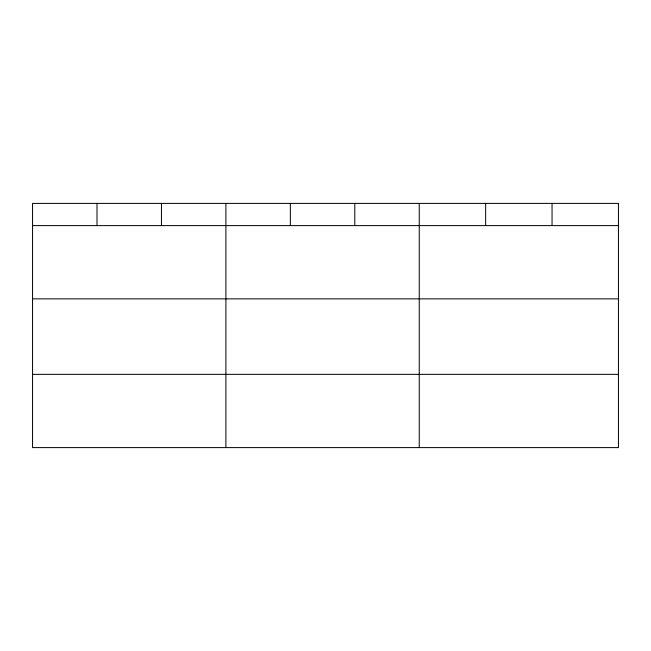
<?xml version="1.0" encoding="UTF-8"?>
<svg xmlns="http://www.w3.org/2000/svg" width="651" height="651" viewBox="0 0 651 651"><rect width="100%" height="100%" fill="white"/><g stroke="black" fill="none" stroke-linecap="round" stroke-linejoin="round"><path stroke-width="0.98" d="M32.55 225.612L618.45 225.612M32.55 298.866L618.45 298.866M32.55 374.341L618.45 374.341M552.048 203.397L552.048 225.612M485.646 203.397L485.646 225.612M419.244 203.397L419.244 447.603M354.795 203.397L354.795 225.612M290.346 203.397L290.346 225.612M225.897 203.397L225.897 447.603M161.448 203.397L161.448 225.612M96.999 203.397L96.999 225.612M618.45 203.397L32.55 203.397L32.55 447.603L618.45 447.603L618.45 203.397"/></g></svg>
